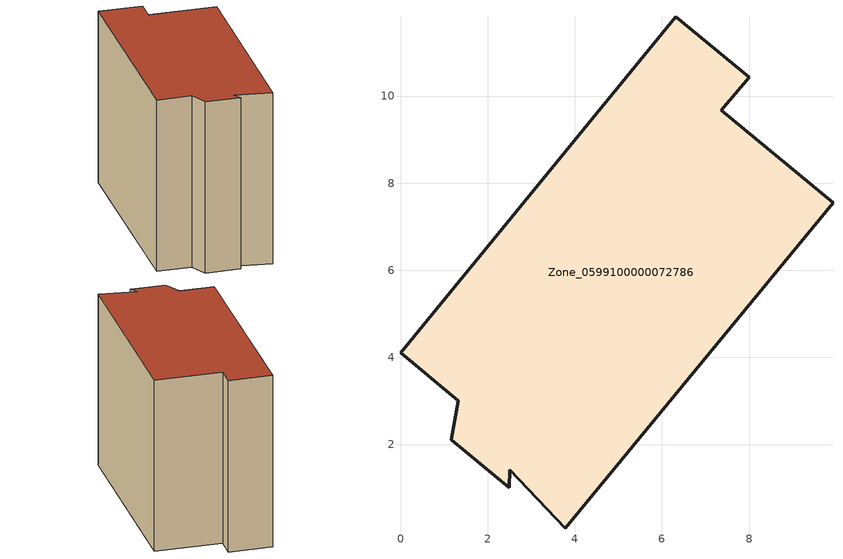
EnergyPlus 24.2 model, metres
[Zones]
Zone_0599100000072786
 floor ground (C_G): 7.36,9.67 9.93,7.55 3.78,0.07 2.5,1.43 2.5,1.01 1.16,2.11 1.33,3 0,4.1 6.32,11.82 8,10.43 z0
 wall outside (C_F): 1.33,3 1.16,2.11 2.5,1.01 2.5,1.43 3.78,0.07 9.93,7.55 7.36,9.67 8,10.43 6.32,11.82 0,4.1 1.33,3 z0:8.95
 roof outside (C_R): 2.5,1.43 3.78,0.07 9.93,7.55 7.36,9.67 8,10.43 6.32,11.82 0,4.1 1.33,3 1.16,2.11 2.5,1.01 z8.95
[BUILDING]
Pand.0599100000072786: North Axis=0; Terrain=City; Loads Convergence Tolerance Value=0.04; Temperature Convergence Tolerance Value=0.4; Solar Distribution=FullExterior; Maximum Number of Warmup Days=25; Minimum Number of Warmup Days=1
[Site:Location]
Rotterdam.The.Hague.AP_ZH_NLD Design_Conditions: Latitude=51.96; Longitude=4.45; Time Zone=1; Elevation=-4.5
[SITE:GROUNDTEMPERATURE:BUILDINGSURFACE]
18, 18, 18, 18, 18, 18, 18, 18, 18, 18, 18, 18
[MATERIAL] Thermal Absorptance=0.9; Solar Absorptance=0.7; Visible Absorptance=0.7
Name | Roughness | Thickness | Conductivity | Density | Specific Heat
G.TI.1946 | MediumSmooth | 0.15 | 1 | 540 | 1210
F.TI.1946 | Rough | 0.3 | 0.857143 | 1920 | 840
R.TI.1946 | MediumRough | 0.2 | 0.1 | 1500 | 1000
[CONSTRUCTION]
C_G: G.TI.1946
C_F: F.TI.1946
C_R: R.TI.1946
[ZONE]
Zone_0599100000072786: Type=1; Multiplier=1; Ceiling Height=Autocalculate; Volume=Autocalculate; Floor Area=autocalculate; Part of Total Floor Area=Yes
[ZONEINFILTRATION:DESIGNFLOWRATE]
Infil_Zone_0599100000072786: Zone or ZoneList or Space or SpaceList=Zone_0599100000072786; Schedule=AlwaysOn; Design Flow Rate Calculation Method=Flow/Area; Flow Rate per Floor Area=0.003; Constant Term Coefficient=1; Temperature Term Coefficient=0; Velocity Term Coefficient=0; Velocity Squared Term Coefficient=0
[HVACTEMPLATE:ZONE:IDEALLOADSAIRSYSTEM]
Zone_0599100000072786: Maximum Heating Supply Air Temperature=50; Minimum Cooling Supply Air Temperature=13; Maximum Heating Supply Air Humidity Ratio=0.0156; Minimum Cooling Supply Air Humidity Ratio=0.0077; Heating Limit=NoLimit; Cooling Limit=NoLimit; Dehumidification Control Type=ConstantSensibleHeatRatio; Cooling Sensible Heat Ratio=0.7; Dehumidification Setpoint=60; Humidification Control Type=None; Humidification Setpoint=30; Outdoor Air Method=None; Outdoor Air Flow Rate per Person=0.00944; Outdoor Air Flow Rate per Zone Floor Area=0; Outdoor Air Flow Rate per Zone=0; Demand Controlled Ventilation Type=None; Outdoor Air Economizer Type=NoEconomizer; Heat Recovery Type=None; Sensible Heat Recovery Effectiveness=0.7; Latent Heat Recovery Effectiveness=0.65
[ZONECONTROL:THERMOSTAT]
ThermostatControl_Zone_0599100000072786: Zone or ZoneList=Zone_0599100000072786; Control Type Schedule=DualSetpointControlType; Control 1=Thermostat_Zone_0599100000072786; Temperature Difference Between Cutout And Setpoint=0
[THERMOSTATSETPOINT:DUALSETPOINT]
Thermostat_Zone_0599100000072786: Heating Setpoint Temperature Schedule=HeatingSetpoint_Zone_0599100000072786; Cooling Setpoint Temperature Schedule=CoolingSetpoint_Zone_0599100000072786
[SCHEDULE:COMPACT]
HeatingSetpoint_Zone_0599100000072786: Through: 12/31, For: AllDays, Until: 24:00, 21
CoolingSetpoint_Zone_0599100000072786: Through: 12/31, For: AllDays, Until: 24:00, 24
DualSetpointControlType: Through: 12/31, For: AllDays, Until: 24:00, 4
AlwaysOn: Through: 12/31, For: AllDays, Until: 24:00, 1
